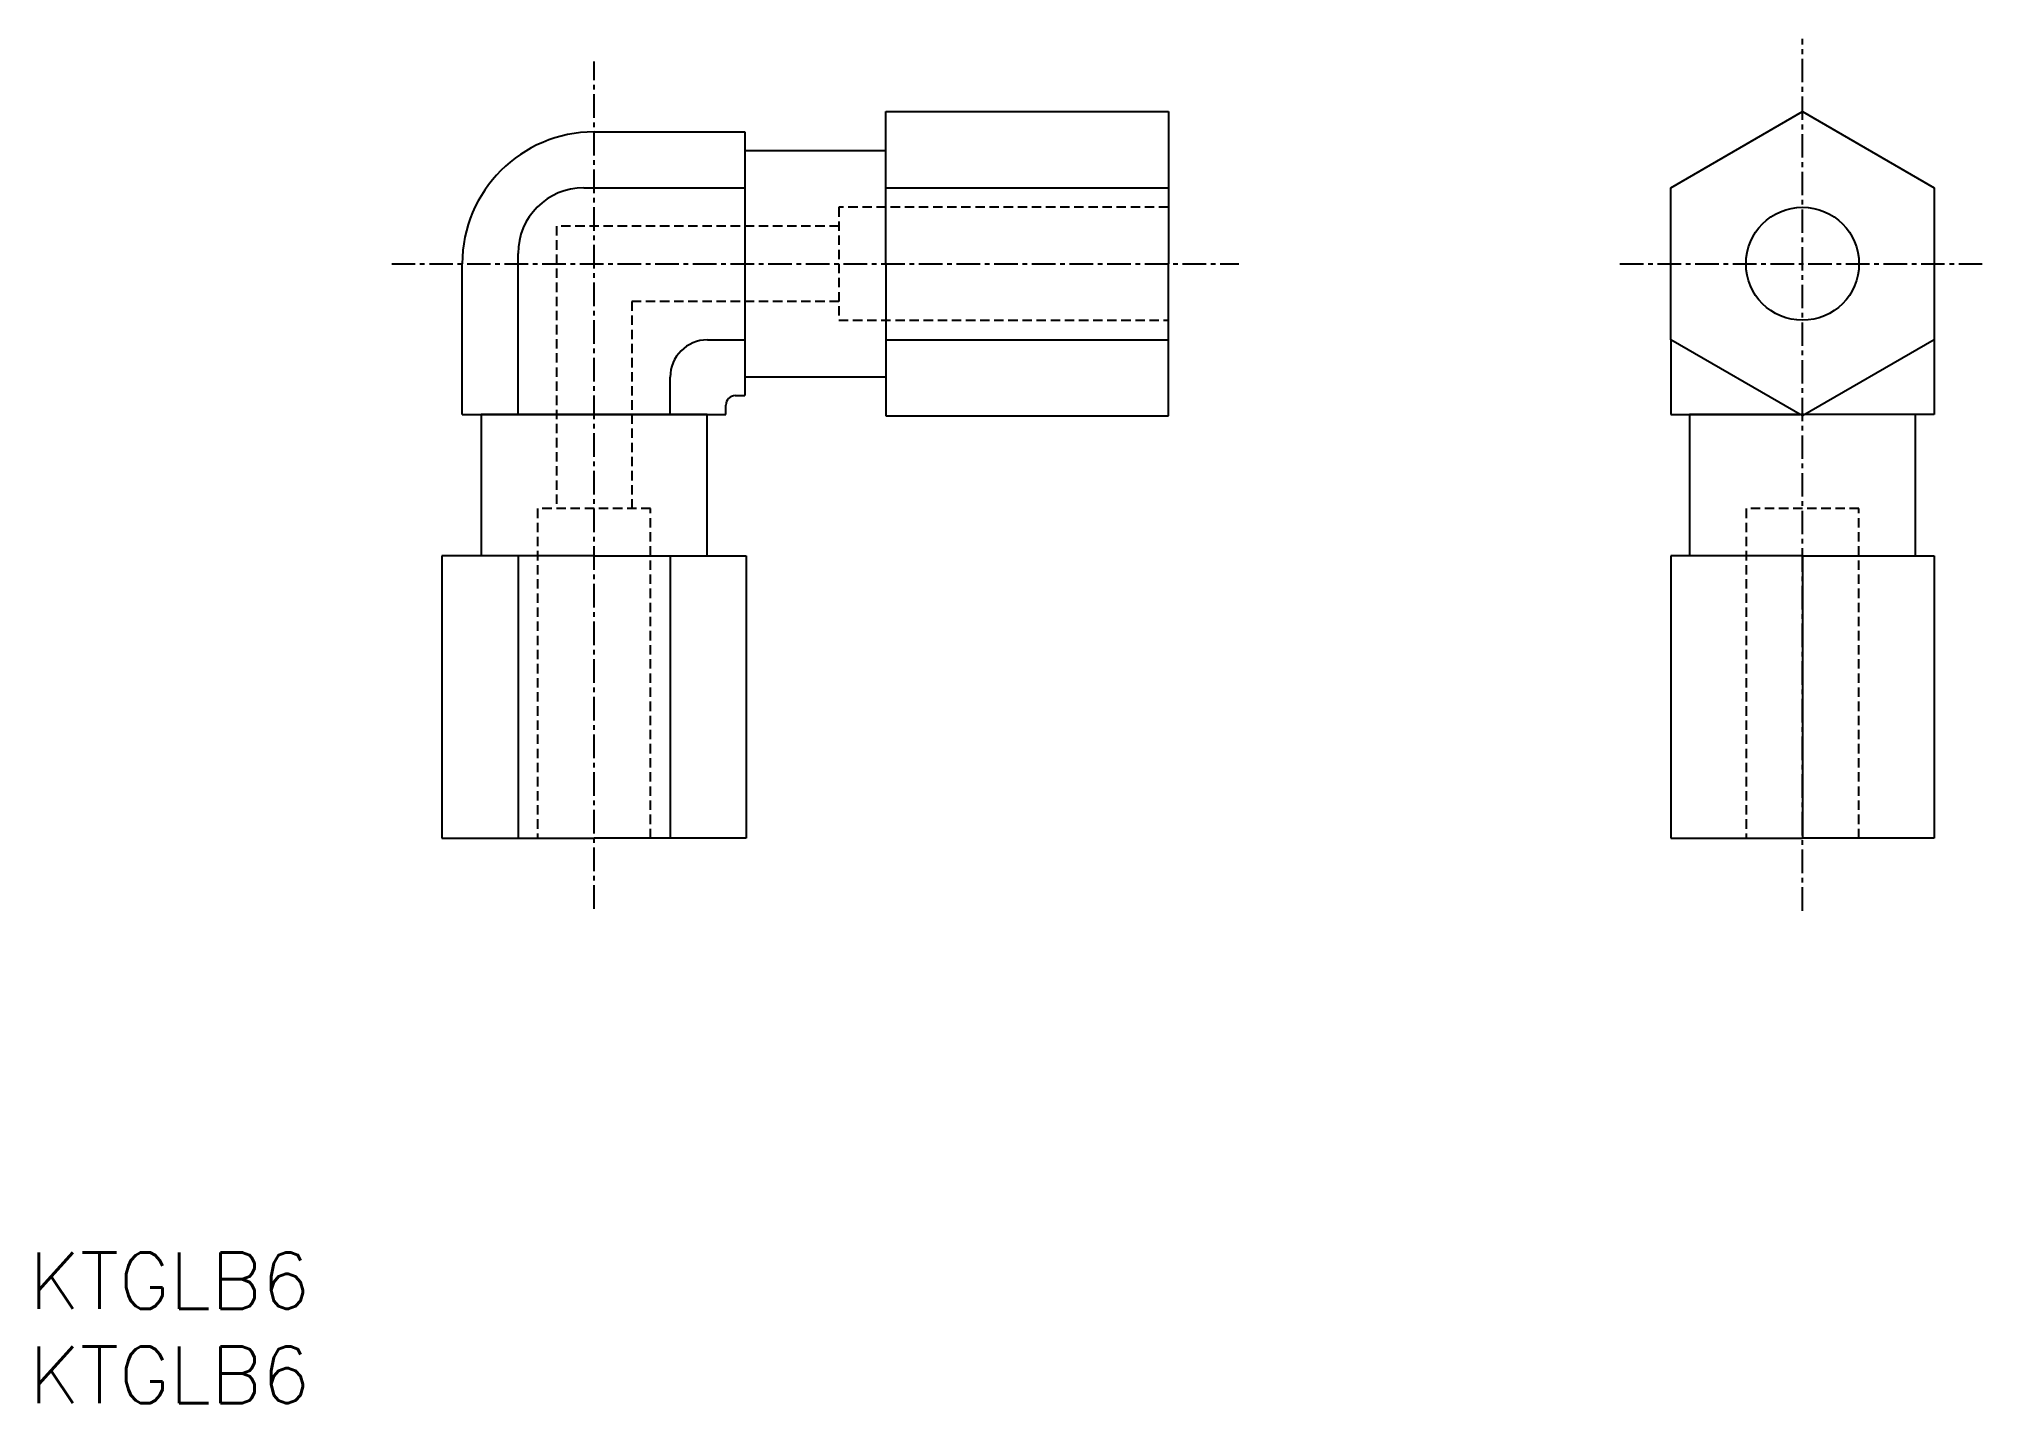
# Model space of a CAD drawing. Extents: x 1 to 104, y 0 to 72.
import ezdxf

# ---------------------------------------------------------------- set-up
doc = ezdxf.new("R2010")
doc.units = 0
doc.linetypes.add('CENTER', pattern=[2, 1.25, -0.25, 0.25, -0.25])
doc.linetypes.add('DASHED', pattern=[0.75, 0.5, -0.25])
doc.layers.get('0').update_dxf_attribs({"linetype": 'CONTINUOUS'})
doc.layers.add('CENTER', color=1, linetype='CENTER')
doc.styles.get("Standard").update_dxf_attribs({"font": 'txt.shx'})

# ---------------------------------------------------------------- blocks, each defined once
blk = doc.blocks.new('*U5')
at = {"color": 7, "linetype": 'CONTINUOUS'}
blk.add_text('KTGLB6', height=3, dxfattribs=at).set_placement((0, 0))
blk = doc.blocks.new('*U6')
at = {"color": 7, "linetype": 'CONTINUOUS'}
blk.add_text('KTGLB6', height=3, dxfattribs=at).set_placement((0, 5))

msp = doc.modelspace()

# ---------------------------------------------------------------- linework, layer by layer
at = {"color": 7, "linetype": 'CONTINUOUS'}
for p, q in [((45.5, 60.5), (45.5, 68.58)), ((45.5, 68.58), (60.5, 68.58)), ((60.5, 68.58), (60.5, 60.5)), ((87.18, 64.54), (94.18, 68.58)), ((94.18, 68.58), (101.18, 64.54)), ((30, 67.5), (38, 67.5)), ((38, 67.5), (38, 53.5)), ((38.01, 66.5), (38, 66.5)), ((45.5, 66.5), (38.01, 66.5)), ((38.01, 66.5), (38.01, 54.5)), ((29.46, 64.54), (38, 64.54)), ((45.5, 64.54), (60.5, 64.54)), ((87.18, 56.46), (87.18, 64.54)), ((101.18, 64.54), (101.18, 56.46)), ((25.96, 52.5), (25.96, 61.04)), ((23, 52.5), (23, 60.5)), ((45.5, 60.5), (45.5, 52.42)), ((60.5, 52.42), (60.5, 60.5)), ((36.02, 56.46), (38, 56.46)), ((45.5, 56.46), (60.5, 56.46)), ((87.18, 56.46), (87.18, 52.5)), ((94.18, 52.42), (87.18, 56.46)), ((101.18, 56.46), (94.18, 52.42)), ((101.18, 56.46), (101.18, 52.5)), ((34.04, 52.5), (34.04, 54.48)), ((38.01, 54.5), (38, 54.5)), ((38.01, 54.5), (45.5, 54.5)), ((37, 52.5), (37, 53)), ((37.5, 53.5), (38, 53.5)), ((23, 52.5), (37, 52.5)), ((24, 52.49), (24, 52.5)), ((36, 52.49), (24, 52.49)), ((24, 52.49), (24, 45)), ((36, 52.49), (36, 52.5)), ((36, 45), (36, 52.49)), ((45.5, 52.42), (60.5, 52.42)), ((87.18, 52.5), (94.03, 52.5)), ((88.18, 52.49), (88.18, 52.5)), ((88.18, 52.49), (88.18, 45)), ((100.18, 52.49), (88.18, 52.49)), ((101.18, 52.5), (94.32, 52.5)), ((100.18, 52.49), (100.18, 52.5)), ((100.18, 45), (100.18, 52.49)), ((30, 45), (21.92, 45)), ((21.92, 45), (21.92, 30)), ((25.96, 45), (25.96, 30)), ((30, 45), (38.08, 45)), ((34.04, 45), (34.04, 30)), ((38.08, 45), (38.08, 30)), ((87.18, 45), (87.18, 30)), ((94.18, 45), (87.18, 45)), ((94.18, 45), (94.18, 30)), ((94.18, 45), (101.18, 45)), ((101.18, 45), (101.18, 30)), ((21.92, 30), (30, 30)), ((38.08, 30), (30, 30)), ((87.18, 30), (94.18, 30)), ((101.18, 30), (94.18, 30))]:
    msp.add_line(p, q, dxfattribs=at)
at = {"color": 3, "linetype": 'DASHED'}
for p, q in [((60.5, 63.5), (43, 63.5)), ((43, 63.5), (43, 57.5)), ((43, 62.5), (28, 62.5)), ((28, 62.5), (28, 47.5)), ((43, 58.5), (32, 58.5)), ((32, 58.5), (32, 47.5)), ((43, 57.5), (60.5, 57.5)), ((33, 47.5), (27, 47.5)), ((27, 47.5), (27, 30)), ((33, 30), (33, 47.5)), ((91.18, 47.5), (91.18, 30)), ((97.18, 47.5), (91.18, 47.5)), ((97.18, 30), (97.18, 47.5))]:
    msp.add_line(p, q, dxfattribs=at)
at = {"color": 7, "linetype": 'CONTINUOUS'}
msp.add_circle((94.18, 60.5), 3, dxfattribs=at)
for centre, radius in [((30, 60.5), 7), ((29.46, 61.04), 3.5), ((36.02, 54.48), 1.98), ((37.5, 53), 0.5)]:
    msp.add_arc(centre, radius, 90, 180, dxfattribs=at)
at = {"layer": 'CENTER', "color": 1, "linetype": 'CENTER'}
for p, q in [((94.18, 26.14), (94.18, 72.44)), ((30, 26.25), (30, 71.25)), ((19.25, 60.5), (64.25, 60.5)), ((84.48, 60.5), (103.88, 60.5))]:
    msp.add_line(p, q, dxfattribs=at)

# ---------------------------------------------------------------- block references
at = {"color": 7, "linetype": 'CONTINUOUS'}
for name in ['*U6', '*U5']:
    msp.add_blockref(name, (0, 0), dxfattribs=at)

doc.saveas('drawing.dxf')
